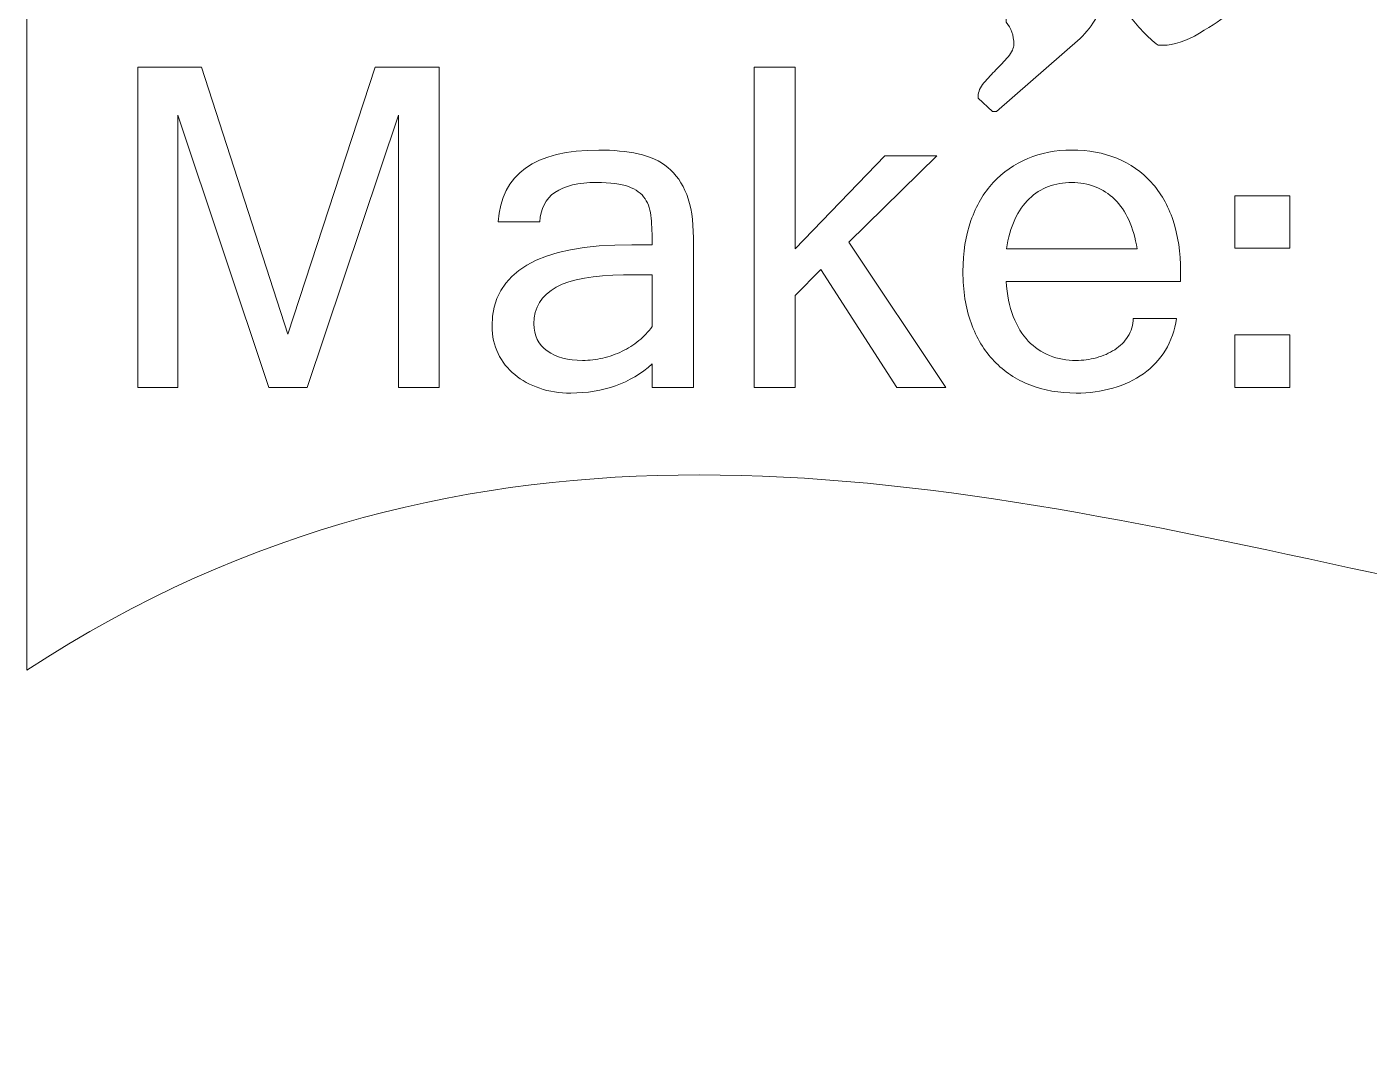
# Model space of a CAD drawing. Header units: millimetres. Extents: x -65.8 to -42.1, y 26.5 to 49.3.
# Drawn here: x -65.82 to -54, y 26.53 to 35.63 of the extents above; entities that cross this region are included whole.
import ezdxf

# ---------------------------------------------------------------- set-up
doc = ezdxf.new("R2010")
doc.units = ezdxf.units.MM
doc.header["$MEASUREMENT"] = 0
doc.layers.add('Ebene 1', color=7, linetype='Continuous')

msp = doc.modelspace()

# ---------------------------------------------------------------- linework, layer by layer
at = {"layer": 'Ebene 1', "lineweight": 20}
msp.add_open_spline([(-65.822, 29.9648), (-65.822, 34.6833), (-65.822, 39.4018), (-65.822, 44.1203), (-65.822, 44.1203), (-57.9286, 49.2788), (-50.0351, 40.6813), (-42.1417, 45.8398), (-42.1417, 45.8398), (-42.1417, 41.1213), (-42.1417, 36.4028), (-42.1417, 31.6843), (-42.1417, 31.6843), (-50.0351, 26.5258), (-57.9286, 35.1233), (-65.822, 29.9648)], degree=3, knots=[0, 0, 0, 0, 0.2, 0.2, 0.2, 0.2, 0.4, 0.4, 0.4, 0.4, 0.6, 0.6, 0.6, 0.6, 1, 1, 1, 1], dxfattribs=at)
at = {"layer": 'Ebene 1', "color": 1, "lineweight": 9}
for points, knots in [([(-57.4467, 35.0164), (-57.4467, 35.0164), (-57.4467, 34.9995), (-57.4467, 34.9995), (-57.4467, 34.9995), (-57.4467, 34.9995), (-57.3197, 34.881), (-57.3197, 34.881), (-57.3197, 34.881), (-57.3197, 34.881), (-57.2858, 34.881), (-57.2858, 34.881), (-57.2858, 34.881), (-57.2858, 34.881), (-56.5492, 35.5244), (-56.5492, 35.5244), (-56.5492, 35.5244), (-56.4928, 35.5809), (-56.4448, 35.643), (-56.4053, 35.7107), (-56.4053, 35.7107), (-56.3658, 35.7784), (-56.3206, 35.8405), (-56.2698, 35.897), (-56.2698, 35.897), (-56.236, 35.8687), (-56.2077, 35.8405), (-56.1852, 35.8123), (-56.1852, 35.8123), (-56.1626, 35.7841), (-56.14, 35.7559), (-56.1174, 35.7276), (-56.1174, 35.7276), (-56.0836, 35.6825), (-56.044, 35.6359), (-55.9989, 35.5879), (-55.9989, 35.5879), (-55.9537, 35.5399), (-55.9086, 35.499), (-55.8634, 35.4652), (-55.8634, 35.4652), (-55.8634, 35.4652), (-55.8211, 35.4652), (-55.8211, 35.4652), (-55.8211, 35.4652), (-55.7251, 35.4652), (-55.6179, 35.5004), (-55.4994, 35.571), (-55.4994, 35.571), (-55.3808, 35.6415), (-55.2905, 35.7022), (-55.2284, 35.753), (-55.2284, 35.753), (-55.1663, 35.8095), (-55.0859, 35.88), (-54.9871, 35.9647), (-54.9871, 35.9647), (-54.8883, 36.0494), (-54.7924, 36.1326), (-54.6993, 36.2145), (-54.6993, 36.2145), (-54.6061, 36.2963), (-54.5257, 36.3683), (-54.458, 36.4304), (-54.458, 36.4304), (-54.3902, 36.4925), (-54.3564, 36.5235), (-54.3564, 36.5235), (-54.3564, 36.5235), (-54.3564, 36.5235), (-54.3225, 36.5828), (-54.3225, 36.5828), (-54.3225, 36.5828), (-54.3225, 36.5828), (-54.2632, 36.8706), (-54.2632, 36.8706), (-54.2632, 36.8706), (-54.2632, 36.8706), (-54.2463, 36.9045), (-54.2463, 36.9045), (-54.2463, 36.9045), (-54.2463, 36.9045), (-54.1955, 37.5649), (-54.1955, 37.5649), (-54.1955, 37.5649), (-54.1898, 37.5649), (-54.1856, 37.572), (-54.1828, 37.5861), (-54.1828, 37.5861), (-54.18, 37.6002), (-54.1786, 37.6072), (-54.1786, 37.6072), (-54.1786, 37.6072), (-54.1786, 37.6129), (-54.1771, 37.6298), (-54.1743, 37.658), (-54.1743, 37.658), (-54.1715, 37.6863), (-54.1687, 37.7159), (-54.1659, 37.7469), (-54.1659, 37.7469), (-54.163, 37.778), (-54.1616, 37.8048), (-54.1616, 37.8274), (-54.1616, 37.8274), (-54.1616, 37.8556), (-54.1616, 37.8753), (-54.1616, 37.8866), (-54.1616, 37.8866), (-54.1616, 37.8923), (-54.1574, 37.9134), (-54.1489, 37.9501), (-54.1489, 37.9501), (-54.1405, 37.9868), (-54.1306, 38.0136), (-54.1193, 38.0306), (-54.1193, 38.0306), (-54.1193, 38.0362), (-54.1136, 38.0546), (-54.1024, 38.0856), (-54.1024, 38.0856), (-54.0911, 38.1166), (-54.0826, 38.1378), (-54.077, 38.1491), (-54.077, 38.1491), (-54.0657, 38.1999), (-54.06, 38.2479), (-54.06, 38.293), (-54.06, 38.293), (-54.06, 38.3438), (-54.06, 38.4003), (-54.06, 38.4624), (-54.06, 38.4624), (-54.06, 38.4624), (-54.06, 38.6402), (-54.06, 38.6402), (-54.06, 38.6402), (-54.0826, 38.7192), (-54.132, 38.8264), (-54.2082, 38.9619), (-54.2082, 38.9619), (-54.2844, 39.0974), (-54.3705, 39.2343), (-54.4664, 39.3725), (-54.4664, 39.3725), (-54.5624, 39.5108), (-54.6597, 39.635), (-54.7585, 39.7451), (-54.7585, 39.7451), (-54.8573, 39.8551), (-54.9406, 39.9271), (-55.0083, 39.961), (-55.0083, 39.961), (-55.076, 40.0005), (-55.1494, 40.0202), (-55.2284, 40.0202), (-55.2284, 40.0202), (-55.2397, 40.0202), (-55.2609, 40.0188), (-55.2919, 40.016), (-55.2919, 40.016), (-55.323, 40.0132), (-55.3441, 40.0061), (-55.3554, 39.9948), (-55.3554, 39.9948), (-55.3554, 39.9948), (-56.1174, 39.326), (-56.1174, 39.326), (-56.1174, 39.326), (-56.1174, 39.326), (-56.1174, 39.3344), (-56.1174, 39.3344), (-56.1174, 39.3344), (-56.1174, 39.3514), (-56.116, 39.3994), (-56.1132, 39.4784), (-56.1132, 39.4784), (-56.1104, 39.5574), (-56.109, 39.6392), (-56.109, 39.7239), (-56.109, 39.7239), (-56.109, 39.8142), (-56.1075, 39.8989), (-56.1047, 39.9779), (-56.1047, 39.9779), (-56.1019, 40.0569), (-56.1005, 40.1049), (-56.1005, 40.1218), (-56.1005, 40.1218), (-56.1005, 40.1783), (-56.0991, 40.2742), (-56.0963, 40.4097), (-56.0963, 40.4097), (-56.0934, 40.5452), (-56.092, 40.6863), (-56.092, 40.833), (-56.092, 40.833), (-56.092, 40.9854), (-56.0934, 41.1294), (-56.0963, 41.2648), (-56.0963, 41.2648), (-56.0991, 41.4003), (-56.1005, 41.4935), (-56.1005, 41.5443), (-56.1005, 41.5443), (-56.0948, 41.5781), (-56.0864, 41.6162), (-56.0751, 41.6586), (-56.0751, 41.6586), (-56.0638, 41.7009), (-56.0582, 41.739), (-56.0582, 41.7729), (-56.0582, 41.7729), (-56.0582, 41.7898), (-56.061, 41.8011), (-56.0666, 41.8067), (-56.0666, 41.8067), (-56.0723, 41.8124), (-56.0836, 41.8208), (-56.1005, 41.8321), (-56.1005, 41.8321), (-56.1118, 41.8434), (-56.1329, 41.8632), (-56.164, 41.8914), (-56.164, 41.8914), (-56.195, 41.9196), (-56.2162, 41.9394), (-56.2275, 41.9507), (-56.2275, 41.9507), (-56.2275, 41.9507), (-56.2529, 41.9507), (-56.2529, 41.9507), (-56.2529, 41.9507), (-56.2868, 41.9507), (-56.3206, 41.9408), (-56.3545, 41.921), (-56.3545, 41.921), (-56.3884, 41.9013), (-56.4194, 41.8773), (-56.4476, 41.8491), (-56.4476, 41.8491), (-56.4476, 41.8491), (-57.4806, 40.9177), (-57.4806, 40.9177), (-57.4806, 40.9177), (-57.4806, 40.9177), (-57.3366, 40.7907), (-57.3366, 40.7907), (-57.3366, 40.7907), (-57.3366, 40.7907), (-57.3197, 40.7907), (-57.3197, 40.7907), (-57.3197, 40.7907), (-57.3197, 40.7907), (-57.3028, 40.7907), (-57.3028, 40.7907), (-57.3028, 40.7907), (-57.2915, 40.7907), (-57.2802, 40.7935), (-57.2689, 40.7992), (-57.2689, 40.7992), (-57.2576, 40.8048), (-57.252, 40.8076), (-57.252, 40.8076), (-57.252, 40.8076), (-57.252, 40.8076), (-57.0234, 40.977), (-57.0234, 40.977), (-57.0234, 40.977), (-57.0234, 40.9318), (-57.022, 40.8486), (-57.0191, 40.7272), (-57.0191, 40.7272), (-57.0163, 40.6059), (-57.0149, 40.4774), (-57.0149, 40.342), (-57.0149, 40.342), (-57.0149, 40.2065), (-57.0135, 40.0781), (-57.0107, 39.9567), (-57.0107, 39.9567), (-57.0078, 39.8354), (-57.0064, 39.7521), (-57.0064, 39.707), (-57.0064, 39.707), (-57.0064, 39.707), (-57.0064, 39.6392), (-57.0064, 39.6392), (-57.0064, 39.6392), (-57.0064, 39.6392), (-57.0064, 39.5969), (-57.0064, 39.5969), (-57.0064, 39.5969), (-57.0064, 39.5518), (-57.0093, 39.477), (-57.0149, 39.3725), (-57.0149, 39.3725), (-57.0205, 39.2681), (-57.0248, 39.1566), (-57.0276, 39.0381), (-57.0276, 39.0381), (-57.0304, 38.9196), (-57.0332, 38.8067), (-57.0361, 38.6994), (-57.0361, 38.6994), (-57.0389, 38.5922), (-57.0403, 38.5188), (-57.0403, 38.4793), (-57.0403, 38.4793), (-57.0459, 38.4737), (-57.0502, 38.4638), (-57.053, 38.4497), (-57.053, 38.4497), (-57.0558, 38.4356), (-57.0601, 38.4229), (-57.0657, 38.4116), (-57.0657, 38.4116), (-57.0657, 38.4059), (-57.0671, 38.3876), (-57.0699, 38.3565), (-57.0699, 38.3565), (-57.0728, 38.3255), (-57.0756, 38.2916), (-57.0784, 38.2549), (-57.0784, 38.2549), (-57.0812, 38.2182), (-57.0855, 38.183), (-57.0911, 38.1491), (-57.0911, 38.1491), (-57.0967, 38.1152), (-57.0996, 38.0955), (-57.0996, 38.0898), (-57.0996, 38.0898), (-57.0996, 38.0785), (-57.1052, 38.0546), (-57.1165, 38.0179), (-57.1165, 38.0179), (-57.1278, 37.9812), (-57.1334, 37.9572), (-57.1334, 37.9459), (-57.1334, 37.9459), (-57.1334, 37.929), (-57.1363, 37.8965), (-57.1419, 37.8485), (-57.1419, 37.8485), (-57.1475, 37.8006), (-57.1518, 37.7483), (-57.1546, 37.6919), (-57.1546, 37.6919), (-57.1574, 37.6355), (-57.1602, 37.5832), (-57.1631, 37.5353), (-57.1631, 37.5353), (-57.1659, 37.4873), (-57.1673, 37.4548), (-57.1673, 37.4379), (-57.1673, 37.4379), (-57.1729, 37.4097), (-57.1814, 37.3857), (-57.1927, 37.3659), (-57.1927, 37.3659), (-57.204, 37.3462), (-57.2096, 37.3222), (-57.2096, 37.294), (-57.2096, 37.294), (-57.2096, 37.2714), (-57.2054, 37.253), (-57.1969, 37.2389), (-57.1969, 37.2389), (-57.1885, 37.2248), (-57.1842, 37.2093), (-57.1842, 37.1924), (-57.1842, 37.1924), (-57.1842, 37.1529), (-57.1899, 37.119), (-57.2012, 37.0908), (-57.2012, 37.0908), (-57.2012, 37.0908), (-57.2012, 36.5235), (-57.2012, 36.5235), (-57.2012, 36.5235), (-57.2012, 36.5235), (-57.1842, 36.4981), (-57.1842, 36.4981), (-57.1842, 36.4981), (-57.1842, 36.4981), (-57.1842, 36.3965), (-57.1842, 36.3965), (-57.1842, 36.3965), (-57.1842, 36.3739), (-57.1842, 36.3429), (-57.1842, 36.3034), (-57.1842, 36.3034), (-57.1842, 36.2582), (-57.1899, 36.2215), (-57.2012, 36.1933), (-57.2012, 36.1933), (-57.2012, 36.1933), (-57.2012, 35.6684), (-57.2012, 35.6684), (-57.2012, 35.6684), (-57.156, 35.6176), (-57.1334, 35.5526), (-57.1334, 35.4736), (-57.1334, 35.4736), (-57.1334, 35.4398), (-57.1504, 35.4031), (-57.1842, 35.3636), (-57.1842, 35.3636), (-57.2181, 35.324), (-57.2534, 35.2859), (-57.2901, 35.2493), (-57.2901, 35.2493), (-57.3268, 35.2126), (-57.362, 35.1745), (-57.3959, 35.135), (-57.3959, 35.135), (-57.4298, 35.0954), (-57.4467, 35.0559), (-57.4467, 35.0164)], [0, 0, 0, 0, 0.009434, 0.009434, 0.009434, 0.009434, 0.0188679, 0.0188679, 0.0188679, 0.0188679, 0.0283019, 0.0283019, 0.0283019, 0.0283019, 0.0377358, 0.0377358, 0.0377358, 0.0377358, 0.0471698, 0.0471698, 0.0471698, 0.0471698, 0.0566038, 0.0566038, 0.0566038, 0.0566038, 0.0660377, 0.0660377, 0.0660377, 0.0660377, 0.0754717, 0.0754717, 0.0754717, 0.0754717, 0.0849057, 0.0849057, 0.0849057, 0.0849057, 0.0943396, 0.0943396, 0.0943396, 0.0943396, 0.1037736, 0.1037736, 0.1037736, 0.1037736, 0.1132075, 0.1132075, 0.1132075, 0.1132075, 0.1226415, 0.1226415, 0.1226415, 0.1226415, 0.1320755, 0.1320755, 0.1320755, 0.1320755, 0.1415094, 0.1415094, 0.1415094, 0.1415094, 0.1509434, 0.1509434, 0.1509434, 0.1509434, 0.1603774, 0.1603774, 0.1603774, 0.1603774, 0.1698113, 0.1698113, 0.1698113, 0.1698113, 0.1792453, 0.1792453, 0.1792453, 0.1792453, 0.1886792, 0.1886792, 0.1886792, 0.1886792, 0.1981132, 0.1981132, 0.1981132, 0.1981132, 0.2075472, 0.2075472, 0.2075472, 0.2075472, 0.2169811, 0.2169811, 0.2169811, 0.2169811, 0.2264151, 0.2264151, 0.2264151, 0.2264151, 0.2358491, 0.2358491, 0.2358491, 0.2358491, 0.245283, 0.245283, 0.245283, 0.245283, 0.254717, 0.254717, 0.254717, 0.254717, 0.2641509, 0.2641509, 0.2641509, 0.2641509, 0.2735849, 0.2735849, 0.2735849, 0.2735849, 0.2830189, 0.2830189, 0.2830189, 0.2830189, 0.2924528, 0.2924528, 0.2924528, 0.2924528, 0.3018868, 0.3018868, 0.3018868, 0.3018868, 0.3113208, 0.3113208, 0.3113208, 0.3113208, 0.3207547, 0.3207547, 0.3207547, 0.3207547, 0.3301887, 0.3301887, 0.3301887, 0.3301887, 0.3396226, 0.3396226, 0.3396226, 0.3396226, 0.3490566, 0.3490566, 0.3490566, 0.3490566, 0.3584906, 0.3584906, 0.3584906, 0.3584906, 0.3679245, 0.3679245, 0.3679245, 0.3679245, 0.3773585, 0.3773585, 0.3773585, 0.3773585, 0.3867925, 0.3867925, 0.3867925, 0.3867925, 0.3962264, 0.3962264, 0.3962264, 0.3962264, 0.4056604, 0.4056604, 0.4056604, 0.4056604, 0.4150943, 0.4150943, 0.4150943, 0.4150943, 0.4245283, 0.4245283, 0.4245283, 0.4245283, 0.4339623, 0.4339623, 0.4339623, 0.4339623, 0.4433962, 0.4433962, 0.4433962, 0.4433962, 0.4528302, 0.4528302, 0.4528302, 0.4528302, 0.4622642, 0.4622642, 0.4622642, 0.4622642, 0.4716981, 0.4716981, 0.4716981, 0.4716981, 0.4811321, 0.4811321, 0.4811321, 0.4811321, 0.490566, 0.490566, 0.490566, 0.490566, 0.5, 0.5, 0.5, 0.5, 0.509434, 0.509434, 0.509434, 0.509434, 0.5188679, 0.5188679, 0.5188679, 0.5188679, 0.5283019, 0.5283019, 0.5283019, 0.5283019, 0.5377358, 0.5377358, 0.5377358, 0.5377358, 0.5471698, 0.5471698, 0.5471698, 0.5471698, 0.5566038, 0.5566038, 0.5566038, 0.5566038, 0.5660377, 0.5660377, 0.5660377, 0.5660377, 0.5754717, 0.5754717, 0.5754717, 0.5754717, 0.5849057, 0.5849057, 0.5849057, 0.5849057, 0.5943396, 0.5943396, 0.5943396, 0.5943396, 0.6037736, 0.6037736, 0.6037736, 0.6037736, 0.6132075, 0.6132075, 0.6132075, 0.6132075, 0.6226415, 0.6226415, 0.6226415, 0.6226415, 0.6320755, 0.6320755, 0.6320755, 0.6320755, 0.6415094, 0.6415094, 0.6415094, 0.6415094, 0.6509434, 0.6509434, 0.6509434, 0.6509434, 0.6603774, 0.6603774, 0.6603774, 0.6603774, 0.6698113, 0.6698113, 0.6698113, 0.6698113, 0.6792453, 0.6792453, 0.6792453, 0.6792453, 0.6886792, 0.6886792, 0.6886792, 0.6886792, 0.6981132, 0.6981132, 0.6981132, 0.6981132, 0.7075472, 0.7075472, 0.7075472, 0.7075472, 0.7169811, 0.7169811, 0.7169811, 0.7169811, 0.7264151, 0.7264151, 0.7264151, 0.7264151, 0.7358491, 0.7358491, 0.7358491, 0.7358491, 0.745283, 0.745283, 0.745283, 0.745283, 0.754717, 0.754717, 0.754717, 0.754717, 0.7641509, 0.7641509, 0.7641509, 0.7641509, 0.7735849, 0.7735849, 0.7735849, 0.7735849, 0.7830189, 0.7830189, 0.7830189, 0.7830189, 0.7924528, 0.7924528, 0.7924528, 0.7924528, 0.8018868, 0.8018868, 0.8018868, 0.8018868, 0.8113208, 0.8113208, 0.8113208, 0.8113208, 0.8207547, 0.8207547, 0.8207547, 0.8207547, 0.8301887, 0.8301887, 0.8301887, 0.8301887, 0.8396226, 0.8396226, 0.8396226, 0.8396226, 0.8490566, 0.8490566, 0.8490566, 0.8490566, 0.8584906, 0.8584906, 0.8584906, 0.8584906, 0.8679245, 0.8679245, 0.8679245, 0.8679245, 0.8773585, 0.8773585, 0.8773585, 0.8773585, 0.8867925, 0.8867925, 0.8867925, 0.8867925, 0.8962264, 0.8962264, 0.8962264, 0.8962264, 0.9056604, 0.9056604, 0.9056604, 0.9056604, 0.9150943, 0.9150943, 0.9150943, 0.9150943, 0.9245283, 0.9245283, 0.9245283, 0.9245283, 0.9339623, 0.9339623, 0.9339623, 0.9339623, 0.9433962, 0.9433962, 0.9433962, 0.9433962, 0.9528302, 0.9528302, 0.9528302, 0.9528302, 0.9622642, 0.9622642, 0.9622642, 0.9622642, 0.9716981, 0.9716981, 0.9716981, 0.9716981, 0.9811321, 0.9811321, 0.9811321, 0.9811321, 1, 1, 1, 1]), ([(-62.1928, 32.4543), (-62.1928, 32.4543), (-62.549, 32.4543), (-62.549, 32.4543), (-62.549, 32.4543), (-62.549, 32.4543), (-62.549, 34.849), (-62.549, 34.849), (-62.549, 34.849), (-62.549, 34.849), (-63.355, 32.4543), (-63.355, 32.4543), (-63.355, 32.4543), (-63.355, 32.4543), (-63.6905, 32.4543), (-63.6905, 32.4543), (-63.6905, 32.4543), (-63.6905, 32.4543), (-64.4923, 34.849), (-64.4923, 34.849), (-64.4923, 34.849), (-64.4923, 34.849), (-64.4923, 32.4543), (-64.4923, 32.4543), (-64.4923, 32.4543), (-64.4923, 32.4543), (-64.8463, 32.4543), (-64.8463, 32.4543), (-64.8463, 32.4543), (-64.8463, 32.4543), (-64.8463, 35.272), (-64.8463, 35.272), (-64.8463, 35.272), (-64.8463, 35.272), (-64.2841, 35.272), (-64.2841, 35.272), (-64.2841, 35.272), (-64.2841, 35.272), (-63.5235, 32.9227), (-63.5235, 32.9227), (-63.5235, 32.9227), (-63.5235, 32.9227), (-62.7551, 35.272), (-62.7551, 35.272), (-62.7551, 35.272), (-62.7551, 35.272), (-62.1928, 35.272), (-62.1928, 35.272), (-62.1928, 35.272), (-62.1928, 35.272), (-62.1928, 32.4543), (-62.1928, 32.4543)], [0, 0, 0, 0, 0.0714286, 0.0714286, 0.0714286, 0.0714286, 0.1428571, 0.1428571, 0.1428571, 0.1428571, 0.2142857, 0.2142857, 0.2142857, 0.2142857, 0.2857143, 0.2857143, 0.2857143, 0.2857143, 0.3571429, 0.3571429, 0.3571429, 0.3571429, 0.4285714, 0.4285714, 0.4285714, 0.4285714, 0.5, 0.5, 0.5, 0.5, 0.5714286, 0.5714286, 0.5714286, 0.5714286, 0.6428571, 0.6428571, 0.6428571, 0.6428571, 0.7142857, 0.7142857, 0.7142857, 0.7142857, 0.7857143, 0.7857143, 0.7857143, 0.7857143, 0.8571429, 0.8571429, 0.8571429, 0.8571429, 1, 1, 1, 1]), ([(-57.7325, 32.4543), (-57.7325, 32.4543), (-58.1633, 32.4543), (-58.1633, 32.4543), (-58.1633, 32.4543), (-58.1633, 32.4543), (-58.8322, 33.4914), (-58.8322, 33.4914), (-58.8322, 33.4914), (-58.8322, 33.4914), (-59.0589, 33.2625), (-59.0589, 33.2625), (-59.0589, 33.2625), (-59.0589, 33.2625), (-59.0589, 32.4543), (-59.0589, 32.4543), (-59.0589, 32.4543), (-59.0589, 32.4543), (-59.4193, 32.4543), (-59.4193, 32.4543), (-59.4193, 32.4543), (-59.4193, 32.4543), (-59.4193, 35.272), (-59.4193, 35.272), (-59.4193, 35.272), (-59.4193, 35.272), (-59.0589, 35.272), (-59.0589, 35.272), (-59.0589, 35.272), (-59.0589, 35.272), (-59.0589, 33.6748), (-59.0589, 33.6748), (-59.0589, 33.6748), (-59.0589, 33.6748), (-58.2678, 34.4929), (-58.2678, 34.4929), (-58.2678, 34.4929), (-58.2678, 34.4929), (-57.8114, 34.4929), (-57.8114, 34.4929), (-57.8114, 34.4929), (-57.8114, 34.4929), (-58.5862, 33.7331), (-58.5862, 33.7331), (-58.5862, 33.7331), (-58.5862, 33.7331), (-57.7325, 32.4543), (-57.7325, 32.4543)], [0, 0, 0, 0, 0.0769231, 0.0769231, 0.0769231, 0.0769231, 0.1538462, 0.1538462, 0.1538462, 0.1538462, 0.2307692, 0.2307692, 0.2307692, 0.2307692, 0.3076923, 0.3076923, 0.3076923, 0.3076923, 0.3846154, 0.3846154, 0.3846154, 0.3846154, 0.4615385, 0.4615385, 0.4615385, 0.4615385, 0.5384615, 0.5384615, 0.5384615, 0.5384615, 0.6153846, 0.6153846, 0.6153846, 0.6153846, 0.6923077, 0.6923077, 0.6923077, 0.6923077, 0.7692308, 0.7692308, 0.7692308, 0.7692308, 0.8461538, 0.8461538, 0.8461538, 0.8461538, 1, 1, 1, 1]), ([(-60.317, 32.6604), (-60.5068, 32.4898), (-60.7457, 32.4045), (-61.0335, 32.4045), (-61.0335, 32.4045), (-61.1316, 32.4045), (-61.2233, 32.4188), (-61.3072, 32.4472), (-61.3072, 32.4472), (-61.3911, 32.4756), (-61.4643, 32.5154), (-61.5268, 32.5666), (-61.5268, 32.5666), (-61.5894, 32.6178), (-61.6384, 32.6796), (-61.6733, 32.7521), (-61.6733, 32.7521), (-61.7088, 32.8246), (-61.7266, 32.905), (-61.7266, 32.9938), (-61.7266, 32.9938), (-61.7266, 33.4715), (-61.3164, 33.7103), (-60.4962, 33.7103), (-60.4962, 33.7103), (-60.4962, 33.7103), (-60.317, 33.7103), (-60.317, 33.7103), (-60.317, 33.7103), (-60.317, 33.7977), (-60.3199, 33.8752), (-60.3249, 33.9435), (-60.3249, 33.9435), (-60.3305, 34.011), (-60.349, 34.0686), (-60.3796, 34.1148), (-60.3796, 34.1148), (-60.4102, 34.1617), (-60.4585, 34.1972), (-60.5253, 34.2214), (-60.5253, 34.2214), (-60.5914, 34.2456), (-60.6852, 34.2576), (-60.8061, 34.2576), (-60.8061, 34.2576), (-61.1281, 34.2576), (-61.2951, 34.1418), (-61.3058, 33.9101), (-61.3058, 33.9101), (-61.3058, 33.9101), (-61.6726, 33.9101), (-61.6726, 33.9101), (-61.6726, 33.9101), (-61.6463, 34.3323), (-61.3506, 34.5427), (-60.7855, 34.5427), (-60.7855, 34.5427), (-60.6575, 34.5427), (-60.5424, 34.532), (-60.44, 34.51), (-60.44, 34.51), (-60.3369, 34.4872), (-60.2495, 34.4474), (-60.1784, 34.3891), (-60.1784, 34.3891), (-60.1066, 34.3309), (-60.0519, 34.2512), (-60.0128, 34.1517), (-60.0128, 34.1517), (-59.9737, 34.0515), (-59.9545, 33.9243), (-59.9545, 33.7707), (-59.9545, 33.7707), (-59.9545, 33.7707), (-59.9545, 32.4543), (-59.9545, 32.4543), (-59.9545, 32.4543), (-59.9545, 32.4543), (-60.317, 32.4543), (-60.317, 32.4543), (-60.317, 32.4543), (-60.317, 32.4543), (-60.317, 32.6604), (-60.317, 32.6604)], [0, 0, 0, 0, 0.0454545, 0.0454545, 0.0454545, 0.0454545, 0.0909091, 0.0909091, 0.0909091, 0.0909091, 0.1363636, 0.1363636, 0.1363636, 0.1363636, 0.1818182, 0.1818182, 0.1818182, 0.1818182, 0.2272727, 0.2272727, 0.2272727, 0.2272727, 0.2727273, 0.2727273, 0.2727273, 0.2727273, 0.3181818, 0.3181818, 0.3181818, 0.3181818, 0.3636364, 0.3636364, 0.3636364, 0.3636364, 0.4090909, 0.4090909, 0.4090909, 0.4090909, 0.4545455, 0.4545455, 0.4545455, 0.4545455, 0.5, 0.5, 0.5, 0.5, 0.5454545, 0.5454545, 0.5454545, 0.5454545, 0.5909091, 0.5909091, 0.5909091, 0.5909091, 0.6363636, 0.6363636, 0.6363636, 0.6363636, 0.6818182, 0.6818182, 0.6818182, 0.6818182, 0.7272727, 0.7272727, 0.7272727, 0.7272727, 0.7727273, 0.7727273, 0.7727273, 0.7727273, 0.8181818, 0.8181818, 0.8181818, 0.8181818, 0.8636364, 0.8636364, 0.8636364, 0.8636364, 0.9090909, 0.9090909, 0.9090909, 0.9090909, 1, 1, 1, 1]), ([(-56.5853, 32.4045), (-56.7338, 32.4045), (-56.8696, 32.428), (-56.9918, 32.4763), (-56.9918, 32.4763), (-57.1134, 32.524), (-57.2186, 32.5936), (-57.306, 32.6853), (-57.306, 32.6853), (-57.3935, 32.777), (-57.461, 32.8893), (-57.5093, 33.0215), (-57.5093, 33.0215), (-57.5569, 33.1545), (-57.5811, 33.3051), (-57.5811, 33.475), (-57.5811, 33.475), (-57.5811, 33.6414), (-57.5577, 33.7906), (-57.5107, 33.9221), (-57.5107, 33.9221), (-57.4645, 34.0543), (-57.3991, 34.1659), (-57.3146, 34.2576), (-57.3146, 34.2576), (-57.2293, 34.3493), (-57.1283, 34.4197), (-57.011, 34.4688), (-57.011, 34.4688), (-56.8938, 34.5185), (-56.7644, 34.5427), (-56.6229, 34.5427), (-56.6229, 34.5427), (-56.4758, 34.5427), (-56.3429, 34.5185), (-56.2249, 34.4702), (-56.2249, 34.4702), (-56.1069, 34.4218), (-56.0067, 34.3515), (-55.9235, 34.2598), (-55.9235, 34.2598), (-55.8396, 34.1681), (-55.7763, 34.0565), (-55.7316, 33.9243), (-55.7316, 33.9243), (-55.6875, 33.7928), (-55.6648, 33.6428), (-55.6648, 33.475), (-55.6648, 33.475), (-55.6648, 33.475), (-55.6648, 33.3876), (-55.6648, 33.3876), (-55.6648, 33.3876), (-55.6648, 33.3876), (-57.2015, 33.3876), (-57.2015, 33.3876), (-57.2015, 33.3876), (-57.1937, 33.2689), (-57.1724, 33.1665), (-57.1383, 33.0791), (-57.1383, 33.0791), (-57.1042, 32.9917), (-57.0601, 32.9192), (-57.0061, 32.8623), (-57.0061, 32.8623), (-56.952, 32.8054), (-56.8888, 32.7628), (-56.8177, 32.7344), (-56.8177, 32.7344), (-56.7459, 32.7059), (-56.6684, 32.6917), (-56.5853, 32.6917), (-56.5853, 32.6917), (-56.5255, 32.6917), (-56.4658, 32.6995), (-56.4061, 32.7159), (-56.4061, 32.7159), (-56.3464, 32.7315), (-56.2931, 32.755), (-56.2448, 32.7863), (-56.2448, 32.7863), (-56.1972, 32.8175), (-56.1581, 32.8566), (-56.1282, 32.9028), (-56.1282, 32.9028), (-56.0983, 32.9497), (-56.0827, 33.0023), (-56.0813, 33.062), (-56.0813, 33.062), (-56.0813, 33.062), (-55.7003, 33.062), (-55.7003, 33.062), (-55.7003, 33.062), (-55.7159, 32.9568), (-55.7486, 32.863), (-55.7991, 32.7813), (-55.7991, 32.7813), (-55.8503, 32.6995), (-55.9142, 32.6306), (-55.9917, 32.5751), (-55.9917, 32.5751), (-56.0699, 32.5197), (-56.1595, 32.477), (-56.2604, 32.4479), (-56.2604, 32.4479), (-56.3621, 32.4188), (-56.4701, 32.4045), (-56.5853, 32.4045)], [0, 0, 0, 0, 0.0357143, 0.0357143, 0.0357143, 0.0357143, 0.0714286, 0.0714286, 0.0714286, 0.0714286, 0.1071429, 0.1071429, 0.1071429, 0.1071429, 0.1428571, 0.1428571, 0.1428571, 0.1428571, 0.1785714, 0.1785714, 0.1785714, 0.1785714, 0.2142857, 0.2142857, 0.2142857, 0.2142857, 0.25, 0.25, 0.25, 0.25, 0.2857143, 0.2857143, 0.2857143, 0.2857143, 0.3214286, 0.3214286, 0.3214286, 0.3214286, 0.3571429, 0.3571429, 0.3571429, 0.3571429, 0.3928571, 0.3928571, 0.3928571, 0.3928571, 0.4285714, 0.4285714, 0.4285714, 0.4285714, 0.4642857, 0.4642857, 0.4642857, 0.4642857, 0.5, 0.5, 0.5, 0.5, 0.5357143, 0.5357143, 0.5357143, 0.5357143, 0.5714286, 0.5714286, 0.5714286, 0.5714286, 0.6071429, 0.6071429, 0.6071429, 0.6071429, 0.6428571, 0.6428571, 0.6428571, 0.6428571, 0.6785714, 0.6785714, 0.6785714, 0.6785714, 0.7142857, 0.7142857, 0.7142857, 0.7142857, 0.75, 0.75, 0.75, 0.75, 0.7857143, 0.7857143, 0.7857143, 0.7857143, 0.8214286, 0.8214286, 0.8214286, 0.8214286, 0.8571429, 0.8571429, 0.8571429, 0.8571429, 0.8928571, 0.8928571, 0.8928571, 0.8928571, 0.9285714, 0.9285714, 0.9285714, 0.9285714, 1, 1, 1, 1]), ([(-56.0479, 33.6726), (-56.0635, 33.77), (-56.0877, 33.8546), (-56.1211, 33.9278), (-56.1211, 33.9278), (-56.1545, 34.0003), (-56.1957, 34.0615), (-56.2462, 34.1098), (-56.2462, 34.1098), (-56.296, 34.1581), (-56.3528, 34.1951), (-56.4168, 34.22), (-56.4168, 34.22), (-56.4808, 34.2456), (-56.549, 34.2576), (-56.6229, 34.2576), (-56.6229, 34.2576), (-56.6961, 34.2576), (-56.7651, 34.2463), (-56.8284, 34.2221), (-56.8284, 34.2221), (-56.8909, 34.1986), (-56.9478, 34.1624), (-56.9975, 34.1141), (-56.9975, 34.1141), (-57.048, 34.0657), (-57.0899, 34.0046), (-57.1248, 33.9307), (-57.1248, 33.9307), (-57.1596, 33.8575), (-57.1838, 33.7714), (-57.198, 33.6726), (-57.198, 33.6726), (-57.198, 33.6726), (-56.0479, 33.6726), (-56.0479, 33.6726)], [0, 0, 0, 0, 0.1, 0.1, 0.1, 0.1, 0.2, 0.2, 0.2, 0.2, 0.3, 0.3, 0.3, 0.3, 0.4, 0.4, 0.4, 0.4, 0.5, 0.5, 0.5, 0.5, 0.6, 0.6, 0.6, 0.6, 0.7, 0.7, 0.7, 0.7, 0.8, 0.8, 0.8, 0.8, 1, 1, 1, 1]), ([(-55.1864, 33.679), (-55.1864, 33.679), (-55.1864, 34.1411), (-55.1864, 34.1411), (-55.1864, 34.1411), (-55.1864, 34.1411), (-54.7031, 34.1411), (-54.7031, 34.1411), (-54.7031, 34.1411), (-54.7031, 34.1411), (-54.7031, 33.679), (-54.7031, 33.679), (-54.7031, 33.679), (-54.7031, 33.679), (-55.1864, 33.679), (-55.1864, 33.679)], [0, 0, 0, 0, 0.2, 0.2, 0.2, 0.2, 0.4, 0.4, 0.4, 0.4, 0.6, 0.6, 0.6, 0.6, 1, 1, 1, 1]), ([(-60.317, 32.9895), (-60.317, 32.9895), (-60.317, 33.4438), (-60.317, 33.4438), (-60.317, 33.4438), (-60.317, 33.4438), (-60.5687, 33.4438), (-60.5687, 33.4438), (-60.5687, 33.4438), (-61.0947, 33.4438), (-61.3584, 33.3002), (-61.3584, 33.0144), (-61.3584, 33.0144), (-61.3584, 32.9106), (-61.3186, 32.8303), (-61.2404, 32.7749), (-61.2404, 32.7749), (-61.1622, 32.7194), (-61.0584, 32.6917), (-60.929, 32.6917), (-60.929, 32.6917), (-60.8693, 32.6917), (-60.8103, 32.6988), (-60.7513, 32.7123), (-60.7513, 32.7123), (-60.6923, 32.7265), (-60.6355, 32.7464), (-60.5822, 32.772), (-60.5822, 32.772), (-60.5289, 32.7976), (-60.4798, 32.8289), (-60.4343, 32.8659), (-60.4343, 32.8659), (-60.3895, 32.9021), (-60.3504, 32.9433), (-60.317, 32.9895)], [0, 0, 0, 0, 0.1, 0.1, 0.1, 0.1, 0.2, 0.2, 0.2, 0.2, 0.3, 0.3, 0.3, 0.3, 0.4, 0.4, 0.4, 0.4, 0.5, 0.5, 0.5, 0.5, 0.6, 0.6, 0.6, 0.6, 0.7, 0.7, 0.7, 0.7, 0.8, 0.8, 0.8, 0.8, 1, 1, 1, 1]), ([(-55.1864, 32.4543), (-55.1864, 32.4543), (-55.1864, 32.9163), (-55.1864, 32.9163), (-55.1864, 32.9163), (-55.1864, 32.9163), (-54.7031, 32.9163), (-54.7031, 32.9163), (-54.7031, 32.9163), (-54.7031, 32.9163), (-54.7031, 32.4543), (-54.7031, 32.4543), (-54.7031, 32.4543), (-54.7031, 32.4543), (-55.1864, 32.4543), (-55.1864, 32.4543)], [0, 0, 0, 0, 0.2, 0.2, 0.2, 0.2, 0.4, 0.4, 0.4, 0.4, 0.6, 0.6, 0.6, 0.6, 1, 1, 1, 1])]:
    msp.add_open_spline(points, degree=3, knots=knots, dxfattribs=at)

doc.saveas('drawing.dxf')
